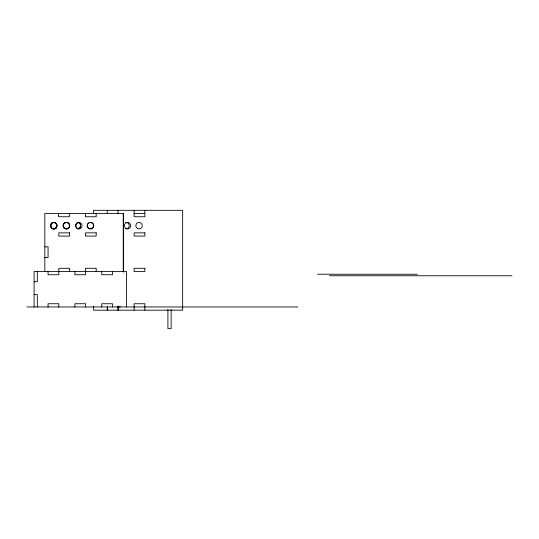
<?xml version="1.0" encoding="UTF-8"?>
<svg xmlns="http://www.w3.org/2000/svg" width="539" height="539" viewBox="0 0 539 539"><rect width="100%" height="100%" fill="white"/><g stroke="black" fill="none" stroke-linecap="round" stroke-linejoin="round"><path stroke-width="0.81" d="M85.445 213.532L85.431 216.752L96.171 216.752L96.185 213.532M134.13 210.311L134.117 216.752L144.85 216.752L144.87 210.311M134.13 213.532L144.87 213.532M44.838 246.822L48.059 246.822L48.059 257.561L44.838 257.561M317.484 274.23L417.354 274.23M329.491 275.759L512.05 275.759M34.098 281.722L37.319 281.722L37.319 271.521M34.098 294.611L37.319 294.611L37.319 306.961M117.152 306.961L120.379 306.961M26.95 306.961L297.899 306.961M171.132 309.332L171.132 328.689L167.912 328.689L167.912 309.332M144.87 310.181L144.87 303.74L134.13 303.74L134.13 310.181M126.449 306.961L126.449 271.521L34.098 271.521L34.098 306.961M123.404 271.959L123.404 213.532L44.838 213.532L44.838 271.562M123.229 213.532L123.229 271.959M118.216 306.152L118.216 310.181M118.021 210.311L118.021 213.532M118.021 306.961L118.021 310.181M112.489 271.521L112.489 274.742L101.75 274.742L101.75 271.521M112.489 306.961L112.489 303.74L101.75 303.74L101.75 306.961M107.477 306.961L107.477 310.181M107.281 210.311L107.281 213.532M107.281 306.961L107.281 310.181M96.185 271.521L96.185 268.301L85.445 268.301L85.445 271.521M93.517 213.633L93.517 210.311L182.654 210.311L182.654 310.181L93.517 310.181L93.517 306.091M93.517 224.83L93.517 227.047M85.647 271.521L85.647 274.742L74.908 274.742L74.908 271.521M85.647 306.961L85.647 303.74L74.908 303.74L74.908 306.961M69.538 271.521L69.538 268.301L58.798 268.301L58.798 274.742L48.059 274.742L48.059 271.521M69.342 213.532L69.342 216.752L58.603 216.752L58.603 213.532M58.798 306.961L58.798 303.74L48.059 303.74L48.059 306.961M77.124 222.452A3.221 3.221 0 0 1 80.56 225.45A3.221 3.221 0 0 1 77.562 228.88M51.65 222.991A3.221 3.221 0 0 1 56.656 225.45A3.221 3.221 0 0 1 52.027 228.556M50.767 227.465A3.221 3.221 0 0 1 50.396 226.71M50.282 225.046A3.221 3.221 0 0 1 50.551 224.244M80.675 226.286A3.221 3.221 0 0 1 77.737 228.88M77.299 222.452A3.221 3.221 0 0 1 80.567 224.622M52.573 222.62A3.221 3.221 0 0 1 56.831 225.868A3.221 3.221 0 0 1 52.195 228.556M50.727 224.244A3.221 3.221 0 0 1 51.818 222.991M56.541 227.815A3.221 3.221 0 0 1 52.209 228.246A3.221 3.221 0 0 1 51.4 223.968A3.221 3.221 0 0 1 55.591 222.789M78.182 228.779A3.221 3.221 0 0 1 79.011 222.445M125.809 222.452A3.221 3.221 0 0 1 129.239 225.45A3.221 3.221 0 0 1 126.241 228.88M69.538 232.861L58.798 232.861L58.798 236.082L69.538 236.082L69.538 232.861M96.185 232.861L85.445 232.861L85.445 236.082L96.185 236.082L96.185 232.861M144.87 232.861L134.13 232.861L134.13 236.082L144.87 236.082L144.87 232.861M144.87 268.301L134.13 268.301L134.13 271.521L144.87 271.521L144.87 268.301M88.753 228.455A3.221 3.221 0 0 0 93.591 225.666A3.221 3.221 0 0 0 88.753 222.876A3.221 3.221 0 0 0 88.753 228.455M64.195 228.091A3.221 3.221 0 0 0 69.477 226.286A3.221 3.221 0 0 0 65.273 222.62A3.221 3.221 0 0 0 64.195 228.091M51.818 228.064A3.221 3.221 0 0 0 57.121 226.326A3.221 3.221 0 0 0 52.963 222.607A3.221 3.221 0 0 0 51.818 228.064M64.768 228.455A3.221 3.221 0 0 0 69.598 225.666A3.221 3.221 0 0 0 64.768 222.876A3.221 3.221 0 0 0 64.768 228.455M77.232 228.455A3.221 3.221 0 0 0 82.063 225.666A3.221 3.221 0 0 0 77.232 222.876A3.221 3.221 0 0 0 77.232 228.455M88.928 228.455A3.221 3.221 0 0 0 93.759 225.666A3.221 3.221 0 0 0 88.928 222.876A3.221 3.221 0 0 0 88.928 228.455M64.936 228.455A3.221 3.221 0 0 0 69.774 225.666A3.221 3.221 0 0 0 64.936 222.876A3.221 3.221 0 0 0 64.936 228.455M137.438 228.455A3.221 3.221 0 0 0 142.269 225.666A3.221 3.221 0 0 0 137.438 222.876A3.221 3.221 0 0 0 137.438 228.455M125.91 228.455A3.221 3.221 0 0 0 130.741 225.666A3.221 3.221 0 0 0 125.91 222.876A3.221 3.221 0 0 0 125.91 228.455"/></g></svg>
